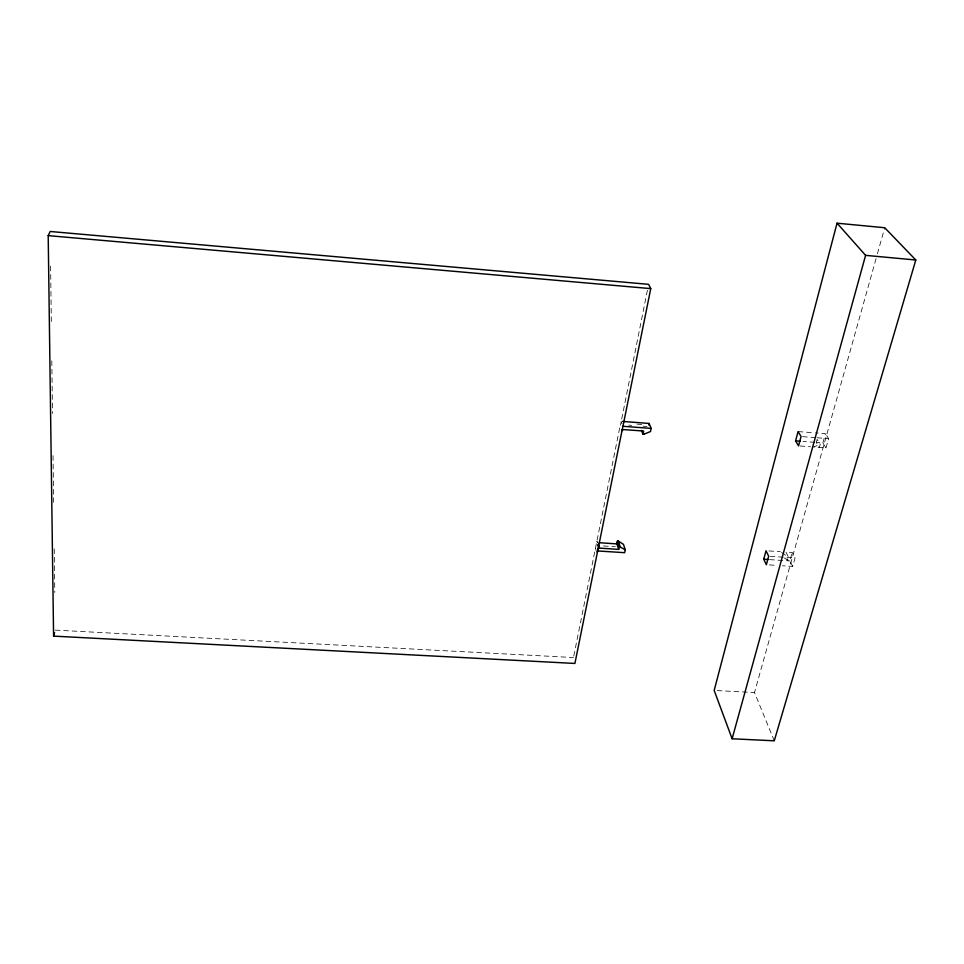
<?xml version="1.0" encoding="UTF-8"?>
<svg xmlns="http://www.w3.org/2000/svg" width="964" height="964" viewBox="0 0 964 964"><rect width="100%" height="100%" fill="white"/><g stroke="black" fill="none" stroke-linecap="round" stroke-linejoin="round"><path stroke-width="0.72" stroke-dasharray="4.82 3.62" d="M647.41 290.212L620.455 425.269M573.761 656.074L620.382 424.461M816.291 442.428L817.135 439.355L820.231 444.356L819.376 447.429L816.291 442.428L822.882 442.922L826.003 447.935L813.544 446.995L820.231 444.356M784.286 557.951L787.901 560.349L788.685 557.517L785.925 552.071L792.251 552.48L795.059 557.939L792.673 566.422L782.443 565.772M792.673 566.422L789.89 560.94L792.251 552.48M822.882 442.922L825.473 433.655L815.387 432.884M774.261 740.81L754.499 692.55L877.011 255.243M877.409 253.797L884.711 227.733M826.003 447.935L828.63 438.62L825.473 433.655M55.249 630.119L573.472 657.544M717.156 690.586L754.499 692.55M768.886 550.95L780.346 551.697M770.116 556.312L795.059 557.939M603.476 545.949L615.406 546.721M769.549 559.626L789.89 560.94M769.296 564.928L776.598 565.398M628.781 425.136L631.637 425.341M642.988 426.172L647.073 426.486M814.845 442.319L803.036 441.428M800.036 445.983L810.543 446.766M798.084 431.571L813.941 432.776M636.951 424.124L642.855 424.57M802.518 436.644L815.568 437.632M817.026 437.74L828.63 438.62M781.551 552.493L785.142 554.878L787.901 560.349M621.021 421.316L621.961 423.798M595.451 548.323L596.728 552.444M50.61 266.076L51.345 323.241M51.815 360.849L52.49 413.496M53.032 455.623L53.623 502.256M54.213 548.89L54.779 592.511M597.849 542.624L596.873 541.539L597.849 542.624"/><path stroke-width="1.45" d="M622.262 429.438L574.906 663.449L53.586 636.12L48.2 235.626L50.176 231.481L648.591 284.332L650.76 288.622L622.081 430.607L623.551 429.583L643.639 431.041L642.976 434.198L643.807 434.258L650.483 431.559L651.158 428.414L649.097 423.449L622.491 421.425M598.258 548.07L597.68 550.95L624.66 552.685L625.274 549.817L623.467 544.347L618.334 541.105L617.514 541.045L616.912 543.913L618.683 549.396L599.5 548.106L598.536 547.01M618.683 549.396L619.286 546.516L617.514 541.045L616.912 543.913L599.307 542.72M648.76 425.016L649.097 423.449M837.041 223.19L714.167 690.429L732.122 738.761L774.261 740.81L915.8 260.003L884.711 227.733L837.041 223.19L865.6 255.352L915.8 260.003M763.741 559.241L766.019 550.769L768.669 556.228L766.368 564.735L763.741 559.241L768.103 559.53M795.577 440.861L798.084 431.571L801.072 436.523L798.541 445.874L795.577 440.861L800.06 441.199M732.122 738.761L865.6 255.352M53.586 636.12L54.587 632.517M619.286 546.516L625.274 549.817M622.901 426.269L651.158 428.414M48.2 235.626L650.76 288.622M642.795 431.764L643.807 434.258M641.47 430.45L642.976 434.198M618.334 541.105L620.117 546.564M598.258 543.997L599.5 548.106M598.307 545.19L599.126 547.926M598.005 544.937L598.837 547.685"/></g></svg>
